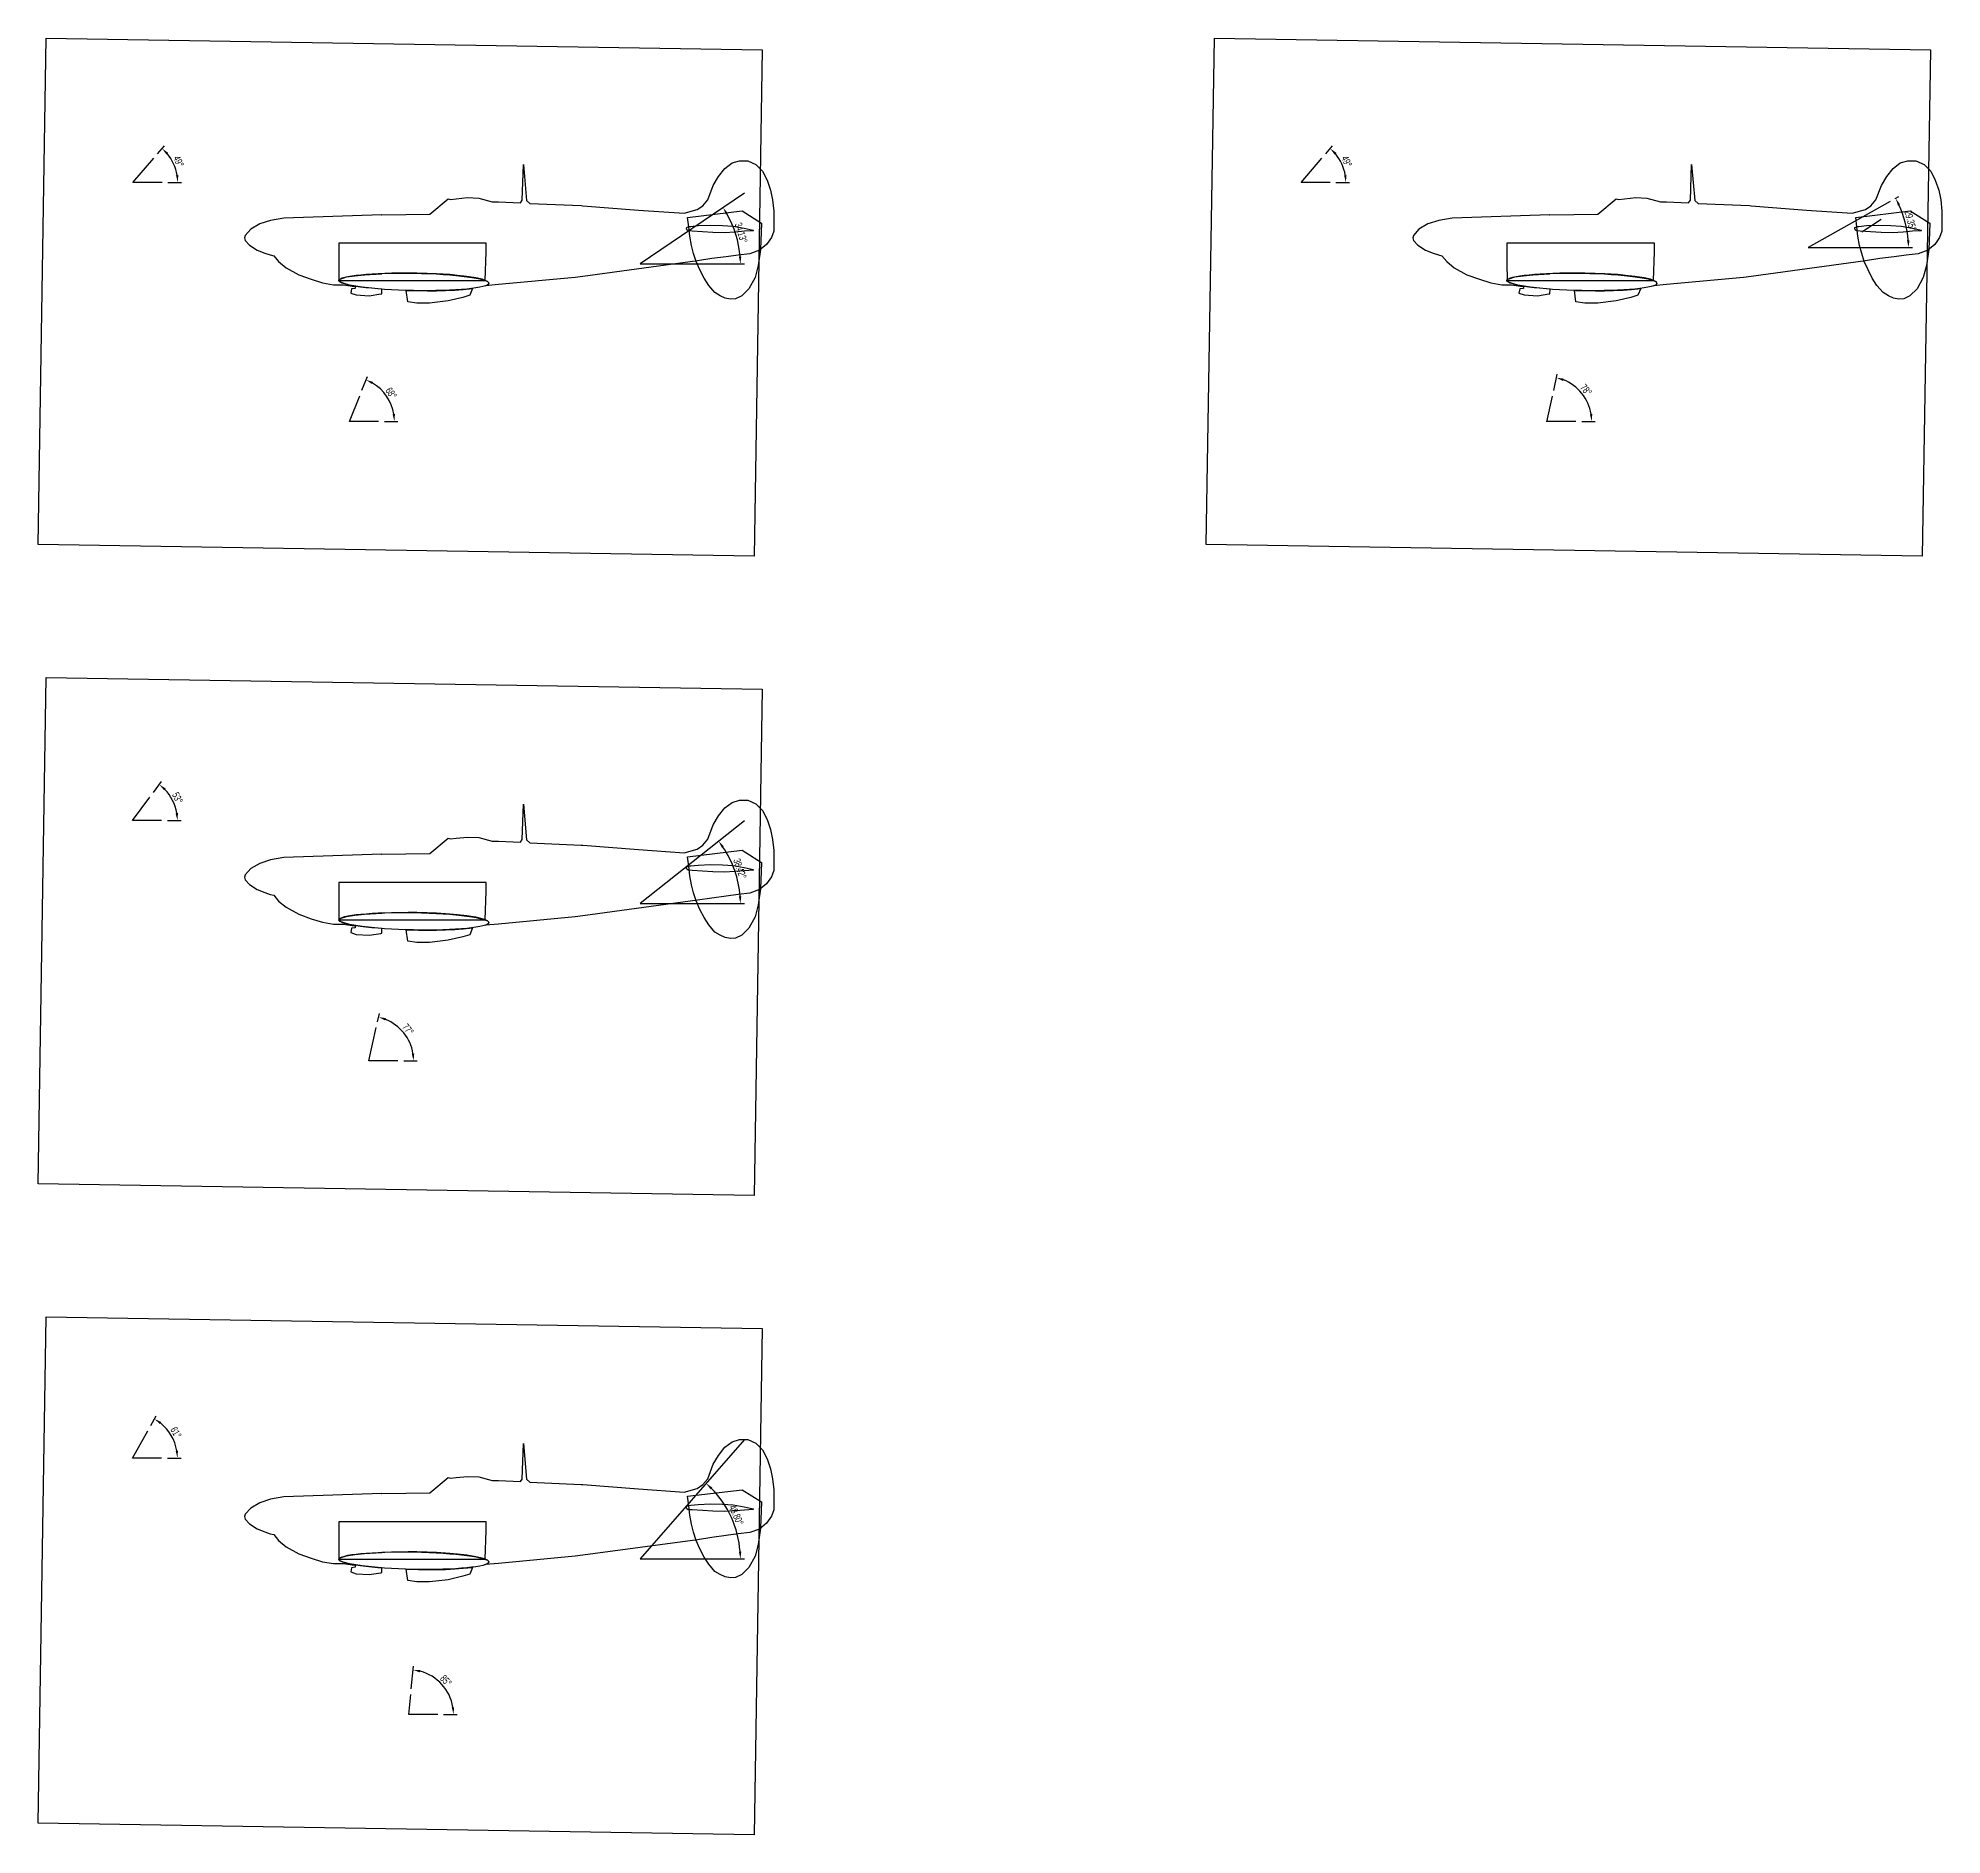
# Model space of a CAD drawing. Header units: centimetres. Extents: x -5325 to 32224, y -11540 to 14619.
# Drawn here: x -5325 to -2053, y -9343 to -6256 of the extents above; entities that cross this region are included whole.
import ezdxf

# ---------------------------------------------------------------- set-up
doc = ezdxf.new("R2010")
doc.units = ezdxf.units.CM
doc.header["$PDMODE"] = 3
doc.header["$PDSIZE"] = -5
doc.layers.get('0').update_dxf_attribs({"color": 10})
doc.styles.get("Standard").update_dxf_attribs({"font": 'ARIALN.TTF', "width": 0.67})
doc.dimstyles.new('ISO-25', dxfattribs={"dimscale": 5, "dimtxt": 2.5, "dimasz": 2.5, "dimexe": 1.25, "dimexo": 2, "dimtad": 1, "dimdsep": 46, "dimtxsty": 'Standard', "dimcen": 2.5, "dimadec": 0, "dimazin": 0, "dimtfac": 1, "dimtmove": 0, "dimatfit": 3, "dimfxl": 1, "dimarcsym": 0})
picture_1 = doc.add_image_def('image16.jpg', size_in_pixel=(2339, 3307))
picture_2 = doc.add_image_def('image17.jpg', size_in_pixel=(2339, 3307))
picture_3 = doc.add_image_def('image18.jpg', size_in_pixel=(2339, 3307))
picture_4 = doc.add_image_def('image33.jpg', size_in_pixel=(2339, 3307))

# ---------------------------------------------------------------- blocks, each defined once
blk = doc.blocks.new('A$C11176508')
at = {"color": 0}
blk.add_lwpolyline([(6314, 2228), (6105, 2233), (5952, 2236), (5796, 2234), (5642, 2231), (5478, 2223), (5335, 2213), (5175, 2197), (5175, 2197), (5223, 2313), (5344, 2348), (5596, 2409), (5914, 2447), (6133, 2447), (6288, 2423)], close=True, dxfattribs=at)
for points in [[(6737, 928), (6737, 928), (8417, 986), (8646, 1027), (8832, 1087), (8988, 1177), (9081, 1285), (9094, 1324), (9082, 1369), (9008, 1450), (8876, 1535), (8743, 1589), (8652, 1619), (8591, 1633), (8508, 1734), (8380, 1842), (8161, 1962), (7946, 2038), (7752, 2099), (7563, 2131), (7393, 2131), (7243, 2154), (7194, 2155), (7192, 2193), (7254, 2203), (7270, 2276), (7178, 2307), (6950, 2322), (6753, 2290), (6735, 2287), (6734, 2205), (6796, 2201), (6913, 2189), (7072, 2171), (7289, 2137), (7401, 2105), (7451, 2084), (7473, 2059), (7453, 2033), (7340, 1997), (7196, 1977), (7031, 1960), (6735, 1943), (6735, 1943), (6735, 1943)], [(1313, 1721), (1313, 1721), (3280, 1990), (3280, 1990)], [(3280, 1990), (3280, 1990), (3411, 2007), (4731, 2129), (4731, 2129)], [(4731, 2129), (4731, 2129), (4954, 2149), (4926, 2137), (4911, 2127), (4901, 2119), (4896, 2107), (4898, 2096), (4906, 2085), (4919, 2075), (4957, 2056), (5009, 2038), (5118, 2014), (5275, 1989), (5437, 1970), (5567, 1958), (5793, 1944), (5956, 1937), (6135, 1932), (6284, 1931), (6564, 1934), (6735, 1943), (6735, 1943)], [(1315, 841), (1315, 841), (1219, 773), (1134, 673), (1039, 424), (947, 273), (840, 133), (716, 39), (587, 0), (447, 2), (307, 64), (193, 178), (114, 334), (55, 505), (20, 674), (0, 865), (0, 1049), (1, 1210), (41, 1317), (124, 1439), (244, 1538), (409, 1598), (614, 1623), (818, 1649), (1067, 1683), (1313, 1721), (1313, 1721)], [(3280, 774), (3280, 774), (2326, 848), (1541, 904), (1315, 841), (1315, 841)], [(4731, 704), (4731, 704), (4353, 721), (4322, 679), (4303, 67), (4247, 684), (4190, 734), (3307, 772), (3280, 774), (3280, 774)], [(6743, 928), (6737, 928), (5910, 916), (5597, 654), (5554, 664), (5455, 655), (5261, 634), (5068, 642), (4838, 704), (4731, 704), (4731, 704)]]:
    blk.add_lwpolyline(points, dxfattribs=at)
blk.add_ellipse((6185, 2082), major_axis=(-1289, 24), ratio=0.116034, dxfattribs=at)
blk = doc.blocks.new('*D619')
at = {"color": 0, "lineweight": -2}
for p, q in [((-4768.2, -6860.9), (-4758.8, -6837)), ((-4729.5, -6914.4), (-4706.2, -6914.4))]:
    blk.add_line(p, q, dxfattribs=at)
blk.add_arc((-4789.3, -6914.4), 76.9, 9.3203, 59.1488, dxfattribs=at)
at = {"color": 0}
for points in [[(-4749, -6846.5), (-4750.8, -6850.2), (-4761.1, -6842.9)], [(-4715.5, -6902.1), (-4711.4, -6901.8), (-4712.4, -6914.4)]]:
    blk.add_solid(points, dxfattribs=at)
at = {"layer": 'Defpoints', "color": 0}
for p in [(-4771.9, -6870.2), (-4718.4, -6884.6), (-4789.3, -6914.4), (-4789.3, -6914.4), (-4739.5, -6914.4)]:
    blk.add_point(p, dxfattribs=at)
at = {"color": 0, "insert": (-4718, -6865.9), "char_height": 12.5, "attachment_point": 5, "rotation": 304.2346}
blk.add_mtext('68%%d', dxfattribs=at)
blk = doc.blocks.new('*D621')
at = {"color": 0, "lineweight": -2}
for p, q in [((-4741.3, -7946.3), (-4738.1, -7931.9)), ((-4696.4, -8013.1), (-4673.1, -8013.1))]:
    blk.add_line(p, q, dxfattribs=at)
blk.add_arc((-4756.3, -8013.1), 76.9, 9.3203, 68.036, dxfattribs=at)
at = {"color": 0}
for points in [[(-4726.9, -7939.7), (-4728.2, -7943.7), (-4739.5, -7938)], [(-4682.5, -8000.8), (-4678.3, -8000.4), (-4679.4, -8013.1)]]:
    blk.add_solid(points, dxfattribs=at)
at = {"layer": 'Defpoints', "color": 0}
for p in [(-4743.5, -7956), (-4687, -7979.6), (-4756.3, -8013.1), (-4756.3, -8013.1), (-4706.4, -8013.1)]:
    blk.add_point(p, dxfattribs=at)
at = {"color": 0, "insert": (-4688.9, -7959.1), "char_height": 12.5, "attachment_point": 5, "rotation": 308.6782}
blk.add_mtext('77%%d', dxfattribs=at)
blk = doc.blocks.new('*D623')
at = {"color": 0, "lineweight": -2}
for p, q in [((-4683.4, -9091.9), (-4679.7, -9053.4)), ((-4627.8, -9136.2), (-4604.5, -9136.2))]:
    blk.add_line(p, q, dxfattribs=at)
blk.add_arc((-4687.7, -9136.2), 76.9, 9.3203, 75.1798, dxfattribs=at)
at = {"color": 0}
for points in [[(-4667.6, -9059.8), (-4668.4, -9063.9), (-4680.3, -9059.6)], [(-4613.9, -9123.9), (-4609.7, -9123.6), (-4610.8, -9136.2)]]:
    blk.add_solid(points, dxfattribs=at)
at = {"layer": 'Defpoints', "color": 0}
for p in [(-4684.4, -9101.9), (-4619.9, -9099.9), (-4687.7, -9136.2), (-4687.7, -9136.2), (-4637.8, -9136.2)]:
    blk.add_point(p, dxfattribs=at)
at = {"color": 0, "insert": (-4623.8, -9078.2), "char_height": 12.5, "attachment_point": 5, "rotation": 312.2501}
blk.add_mtext('85%%d', dxfattribs=at)
blk = doc.blocks.new('*D624')
at = {"color": 0, "lineweight": -2}
for p, q in [((-5131.1, -8639.9), (-5121.6, -8622.9)), ((-5102.3, -8695.5), (-5079, -8695.5))]:
    blk.add_line(p, q, dxfattribs=at)
blk.add_arc((-5162.2, -8695.5), 76.9, 9.3203, 51.4873, dxfattribs=at)
at = {"color": 0}
for points in [[(-5113.1, -8633.6), (-5115.4, -8637.1), (-5124.6, -8628.4)], [(-5088.3, -8683.3), (-5084.2, -8682.9), (-5085.2, -8695.5)]]:
    blk.add_solid(points, dxfattribs=at)
at = {"layer": 'Defpoints', "color": 0}
for p in [(-5136, -8648.7), (-5090, -8668.9), (-5162.2, -8695.5), (-5162.2, -8695.5), (-5112.3, -8695.5)]:
    blk.add_point(p, dxfattribs=at)
at = {"color": 0, "insert": (-5087.7, -8651.9), "char_height": 12.5, "attachment_point": 5, "rotation": 300.4038}
blk.add_mtext('61%%d', dxfattribs=at)
blk = doc.blocks.new('*D625')
at = {"color": 0, "lineweight": -2}
for p, q in [((-5126.4, -7552), (-5112.5, -7533.3)), ((-5102.3, -7600.1), (-5079, -7600.1))]:
    blk.add_line(p, q, dxfattribs=at)
blk.add_arc((-5162.2, -7600.1), 76.9, 9.3203, 44.0195, dxfattribs=at)
at = {"color": 0}
for points in [[(-5105.5, -7545), (-5108.2, -7548.2), (-5116.2, -7538.4)], [(-5088.3, -7587.8), (-5084.2, -7587.4), (-5085.2, -7600.1)]]:
    blk.add_solid(points, dxfattribs=at)
at = {"layer": 'Defpoints', "color": 0}
for p in [(-5132.4, -7560.1), (-5088.9, -7576.6), (-5162.2, -7600.1), (-5162.2, -7600.1), (-5112.3, -7600.1)]:
    blk.add_point(p, dxfattribs=at)
at = {"color": 0, "insert": (-5085, -7561.3), "char_height": 12.5, "attachment_point": 5, "rotation": 296.6699}
blk.add_mtext('53%%d', dxfattribs=at)
blk = doc.blocks.new('*D626')
at = {"color": 0, "lineweight": -2}
for p, q in [((-5119.2, -6454.5), (-5107.4, -6440.7)), ((-5101.7, -6503.8), (-5078.4, -6503.8))]:
    blk.add_line(p, q, dxfattribs=at)
blk.add_arc((-5161.6, -6503.8), 76.9, 9.3203, 40.0632, dxfattribs=at)
at = {"color": 0}
for points in [[(-5101.2, -6452.8), (-5104.2, -6455.8), (-5111.5, -6445.4)], [(-5087.7, -6491.5), (-5083.6, -6491.2), (-5084.6, -6503.8)]]:
    blk.add_solid(points, dxfattribs=at)
at = {"layer": 'Defpoints', "color": 0}
for p in [(-5125.8, -6462), (-5161.6, -6503.8), (-5161.6, -6503.8), (-5111.7, -6503.8), (-5087.8, -6482)]:
    blk.add_point(p, dxfattribs=at)
at = {"color": 0, "insert": (-5083.2, -6467.7), "char_height": 12.5, "attachment_point": 5, "rotation": 294.6918}
blk.add_mtext('49%%d', dxfattribs=at)
blk = doc.blocks.new('*D675')
at = {"color": 0, "lineweight": -2}
for p, q in [((-2720.4, -6861), (-2714.4, -6833.1)), ((-2672.3, -6914.4), (-2648.9, -6914.4))]:
    blk.add_line(p, q, dxfattribs=at)
blk.add_arc((-2732.1, -6914.4), 76.9, 9.3203, 68.3983, dxfattribs=at)
at = {"color": 0}
for points in [[(-2703.1, -6840.9), (-2704.3, -6844.9), (-2715.7, -6839.3)], [(-2658.2, -6902.1), (-2654.1, -6901.8), (-2655.1, -6914.4)]]:
    blk.add_solid(points, dxfattribs=at)
at = {"layer": 'Defpoints', "color": 0}
for p in [(-2722.6, -6870.8), (-2662.9, -6880.8), (-2732.2, -6914.4), (-2732.2, -6915), (-2682.3, -6914.4)]:
    blk.add_point(p, dxfattribs=at)
at = {"color": 0, "insert": (-2664.8, -6860.3), "char_height": 12.5, "attachment_point": 5, "rotation": 308.8593}
blk.add_mtext('78%%d', dxfattribs=at)
blk = doc.blocks.new('*D676')
at = {"color": 0, "lineweight": -2}
for p, q in [((-3112.1, -6454.5), (-3100.2, -6440.7)), ((-3094.5, -6503.8), (-3071.2, -6503.8))]:
    blk.add_line(p, q, dxfattribs=at)
blk.add_arc((-3154.4, -6503.8), 76.9, 9.3203, 40.0632, dxfattribs=at)
at = {"color": 0}
for points in [[(-3094, -6452.8), (-3097, -6455.8), (-3104.3, -6445.4)], [(-3080.5, -6491.5), (-3076.4, -6491.2), (-3077.5, -6503.8)]]:
    blk.add_solid(points, dxfattribs=at)
at = {"layer": 'Defpoints', "color": 0}
for p in [(-3118.6, -6462), (-3154.4, -6503.8), (-3154.4, -6503.8), (-3104.5, -6503.8), (-3080.6, -6482)]:
    blk.add_point(p, dxfattribs=at)
at = {"color": 0, "insert": (-3076, -6467.7), "char_height": 12.5, "attachment_point": 5, "rotation": 294.6918}
blk.add_mtext('49%%d', dxfattribs=at)
blk = doc.blocks.new('*D707')
at = {"color": 0, "lineweight": -2}
blk.add_arc((-4290.4, -6643.9), 172.4, 4.1542, 29.9787, dxfattribs=at)
at = {"color": 0}
for points in [[(-4139.2, -6556.6), (-4142.7, -6558.8), (-4147.6, -6547.1)], [(-4120.4, -6631.5), (-4116.3, -6631.3), (-4117.9, -6643.9)]]:
    blk.add_solid(points, dxfattribs=at)
at = {"layer": 'Defpoints', "color": 0}
for p in [(-4110.8, -6522.2), (-4121.3, -6609.9), (-4290.4, -6643.9), (-4290.4, -6643.9), (-4110.8, -6643.9)]:
    blk.add_point(p, dxfattribs=at)
at = {"color": 0, "insert": (-4116.5, -6590.5), "char_height": 12.5, "attachment_point": 5, "rotation": 287.0664}
blk.add_mtext('34.13%%d', dxfattribs=at)
blk = doc.blocks.new('*D708')
at = {"color": 0, "lineweight": -2}
blk.add_arc((-4290.4, -7742.9), 172.4, 4.1542, 34.2677, dxfattribs=at)
at = {"color": 0}
for points in [[(-4146.2, -7644.6), (-4149.5, -7647.1), (-4155.3, -7635.8)], [(-4120.4, -7730.5), (-4116.3, -7730.3), (-4117.9, -7742.9)]]:
    blk.add_solid(points, dxfattribs=at)
at = {"layer": 'Defpoints', "color": 0}
for p in [(-4110.8, -7600.5), (-4122.2, -7704.7), (-4290.4, -7742.9), (-4290.4, -7742.9), (-4110.8, -7742.9)]:
    blk.add_point(p, dxfattribs=at)
at = {"color": 0, "insert": (-4118.7, -7683.1), "char_height": 12.5, "attachment_point": 5, "rotation": 289.211}
blk.add_mtext('38.42%%d', dxfattribs=at)
blk = doc.blocks.new('*D709')
at = {"color": 0, "lineweight": -2}
blk.add_line((-2133.7, -6531.5), (-2127.4, -6528), dxfattribs=at)
blk.add_arc((-2283.2, -6615.6), 172.4, 4.1542, 25.1938, dxfattribs=at)
at = {"color": 0}
for points in [[(-2125.3, -6541.2), (-2129, -6543.1), (-2132.9, -6531.1)], [(-2113.3, -6603.2), (-2109.1, -6603), (-2110.7, -6615.6)]]:
    blk.add_solid(points, dxfattribs=at)
at = {"layer": 'Defpoints', "color": 0}
for p in [(-2142.4, -6536.4), (-2113.2, -6586.3), (-2283.2, -6615.6), (-2283.2, -6615.6), (-2103.6, -6615.6)]:
    blk.add_point(p, dxfattribs=at)
at = {"color": 0, "insert": (-2107.3, -6569.5), "char_height": 12.5, "attachment_point": 5, "rotation": 284.674}
blk.add_mtext('29.35%%d', dxfattribs=at)
blk = doc.blocks.new('*D710')
at = {"color": 0, "lineweight": -2}
blk.add_arc((-4290.4, -8868.9), 172.4, 4.1542, 44.6482, dxfattribs=at)
at = {"color": 0}
for points in [[(-4166.2, -8746.2), (-4169.1, -8749.3), (-4176.8, -8739.2)], [(-4120.4, -8856.5), (-4116.3, -8856.4), (-4117.9, -8868.9)]]:
    blk.add_solid(points, dxfattribs=at)
at = {"layer": 'Defpoints', "color": 0}
for p in [(-4110.8, -8663.8), (-4124.8, -8820.6), (-4290.4, -8868.9), (-4290.4, -8868.9), (-4110.8, -8868.9)]:
    blk.add_point(p, dxfattribs=at)
at = {"color": 0, "insert": (-4124.8, -8793.8), "char_height": 12.5, "attachment_point": 5, "rotation": 294.4012}
blk.add_mtext('48.80%%d', dxfattribs=at)

msp = doc.modelspace()

# ---------------------------------------------------------------- linework, layer by layer
at = {"color": 1}
for p, q in [((-5161.567, -6503.799), (-5125.755, -6462.041)), ((-3154.382, -6503.799), (-3118.57, -6462.041)), ((-5111.691, -6503.799), (-5161.567, -6503.799)), ((-3104.506, -6503.799), (-3154.382, -6503.799)), ((-4110.796, -6522.158), (-4290.352, -6643.877)), ((-2142.442, -6536.447), (-2283.167, -6615.574)), ((-2157.617, -6567.556), (-2191.158, -6589.032)), ((-2283.167, -6615.574), (-2103.611, -6615.574)), ((-4290.352, -6643.877), (-4110.796, -6643.877)), ((-4789.341, -6914.421), (-4771.895, -6870.202)), ((-2732.18, -6915.019), (-2722.554, -6870.8)), ((-4739.466, -6914.421), (-4789.341, -6914.421)), ((-2682.305, -6914.421), (-2732.18, -6914.421)), ((-5162.163, -7600.07), (-5132.39, -7560.068)), ((-5112.287, -7600.07), (-5162.163, -7600.07)), ((-4110.796, -7600.488), (-4290.352, -7742.914)), ((-4290.352, -7742.914), (-4110.796, -7742.914)), ((-4756.312, -8013.078), (-4743.512, -7956.022)), ((-4706.436, -8013.078), (-4756.312, -8013.078)), ((-5162.163, -8695.541), (-5135.98, -8648.677)), ((-4110.796, -8663.825), (-4290.352, -8868.948)), ((-5112.287, -8695.541), (-5162.163, -8695.541)), ((-4290.352, -8868.948), (-4110.796, -8868.948)), ((-4687.687, -9136.203), (-4684.382, -9101.882)), ((-4637.811, -9136.203), (-4687.687, -9136.203))]:
    msp.add_line(p, q, dxfattribs=at)
for points in [[(-4208.592, -6563.783), (-4114.948, -6552.641), (-4081.505, -6573.539), (-4083.205, -6618.854), (-4087.222, -6646.538), (-4092.654, -6666.921), (-4103.161, -6686.562), (-4115.367, -6698.626), (-4126.029, -6703.575), (-4134.682, -6704.193), (-4143.845, -6702.333), (-4152.344, -6698.466), (-4161.614, -6693.053), (-4172.066, -6680.627), (-4180.241, -6668.353), (-4187.443, -6654.131), (-4194.061, -6639.713), (-4198.343, -6625.881), (-4201.854, -6611.965), (-4204.814, -6596.34), (-4206.647, -6580.132), (-4208.592, -6563.783)], [(-2201.408, -6563.783), (-2107.763, -6552.641), (-2074.32, -6573.539), (-2076.02, -6618.854), (-2080.038, -6646.538), (-2085.469, -6666.921), (-2095.976, -6686.562), (-2108.183, -6698.626), (-2118.844, -6703.575), (-2127.497, -6704.193), (-2136.66, -6702.333), (-2145.159, -6698.466), (-2154.43, -6693.053), (-2164.881, -6680.627), (-2173.056, -6668.353), (-2180.258, -6654.131), (-2186.876, -6639.713), (-2191.158, -6625.881), (-2194.669, -6611.965), (-2197.63, -6596.34), (-2199.462, -6580.132), (-2201.408, -6563.783)], [(-4808.011, -6608.009), (-4808.086, -6641.968), (-4807.768, -6672.263), (-4556.169, -6672.263), (-4554.541, -6622.991), (-4554.414, -6608.009)], [(-2800.826, -6608.009), (-2800.901, -6641.968), (-2800.584, -6672.263), (-2548.984, -6672.263), (-2547.357, -6622.991), (-2547.229, -6608.009)], [(-4208.592, -7662.439), (-4114.948, -7651.297), (-4081.505, -7672.196), (-4083.205, -7717.511), (-4087.222, -7745.194), (-4092.654, -7765.577), (-4103.161, -7785.219), (-4115.367, -7797.282), (-4126.029, -7802.231), (-4134.682, -7802.85), (-4143.845, -7800.989), (-4152.344, -7797.123), (-4161.614, -7791.71), (-4172.066, -7779.284), (-4180.241, -7767.009), (-4187.443, -7752.787), (-4194.061, -7738.37), (-4198.343, -7724.537), (-4201.854, -7710.622), (-4204.814, -7694.997), (-4206.647, -7678.788), (-4208.592, -7662.439)], [(-4808.011, -7706.665), (-4808.086, -7740.625), (-4807.768, -7770.919), (-4556.169, -7770.919), (-4554.541, -7721.647), (-4554.414, -7706.665)], [(-4208.592, -8761.096), (-4114.948, -8749.954), (-4081.505, -8770.852), (-4083.205, -8816.167), (-4087.222, -8843.851), (-4092.654, -8864.234), (-4103.161, -8883.875), (-4115.367, -8895.939), (-4126.029, -8900.888), (-4134.682, -8901.506), (-4143.845, -8899.646), (-4152.344, -8895.779), (-4161.614, -8890.366), (-4172.066, -8877.94), (-4180.241, -8865.666), (-4187.443, -8851.444), (-4194.061, -8837.026), (-4198.343, -8823.194), (-4201.854, -8809.278), (-4204.814, -8793.653), (-4206.647, -8777.445), (-4208.592, -8761.096)], [(-4808.011, -8805.322), (-4808.086, -8839.281), (-4807.768, -8869.576), (-4556.169, -8869.576), (-4554.541, -8820.304), (-4554.414, -8805.322)]]:
    msp.add_lwpolyline(points, close=True, dxfattribs=at)
for points in [[(-4096.114, -6586.648), (-4110.8, -6587.74), (-4127.011, -6589.09), (-4145.587, -6590.103), (-4165.008, -6589.597), (-4183.246, -6588.584), (-4200.738, -6587.456), (-4207.569, -6587.004), (-4209.806, -6585.266), (-4210.386, -6583.527), (-4210.137, -6581.291), (-4208.646, -6580.381), (-4206.574, -6579.553), (-4203.26, -6579.222), (-4190.252, -6577.98), (-4169.041, -6577.152), (-4148.57, -6577.721), (-4130.284, -6578.886), (-4111.26, -6582.193), (-4096.143, -6585.585), (-4095.572, -6586.19), (-4096.114, -6586.648)], [(-2088.929, -6586.648), (-2103.615, -6587.74), (-2119.827, -6589.09), (-2138.402, -6590.103), (-2157.823, -6589.597), (-2176.061, -6588.584), (-2193.553, -6587.456), (-2200.384, -6587.004), (-2202.621, -6585.266), (-2203.201, -6583.527), (-2202.952, -6581.291), (-2201.461, -6580.381), (-2199.39, -6579.553), (-2196.075, -6579.222), (-2183.067, -6577.98), (-2161.856, -6577.152), (-2141.385, -6577.721), (-2123.099, -6578.886), (-2104.075, -6582.193), (-2088.958, -6585.585), (-2088.387, -6586.19), (-2088.929, -6586.648)], [(-4096.114, -7685.304), (-4110.8, -7686.397), (-4127.011, -7687.747), (-4145.587, -7688.759), (-4165.008, -7688.253), (-4183.246, -7687.241), (-4200.738, -7686.113), (-4207.569, -7685.661), (-4209.806, -7683.922), (-4210.386, -7682.183), (-4210.137, -7679.948), (-4208.646, -7679.037), (-4206.574, -7678.209), (-4203.26, -7677.878), (-4190.252, -7676.636), (-4169.041, -7675.808), (-4148.57, -7676.377), (-4130.284, -7677.542), (-4111.26, -7680.849), (-4096.143, -7684.242), (-4095.572, -7684.847), (-4096.114, -7685.304)], [(-4096.114, -8783.961), (-4110.8, -8785.053), (-4127.011, -8786.403), (-4145.587, -8787.416), (-4165.008, -8786.91), (-4183.246, -8785.897), (-4200.738, -8784.769), (-4207.569, -8784.317), (-4209.806, -8782.579), (-4210.386, -8780.84), (-4210.137, -8778.604), (-4208.646, -8777.694), (-4206.574, -8776.866), (-4203.26, -8776.535), (-4190.252, -8775.293), (-4169.041, -8774.465), (-4148.57, -8775.034), (-4130.284, -8776.199), (-4111.26, -8779.506), (-4096.143, -8782.898), (-4095.572, -8783.503), (-4096.114, -8783.961)]]:
    msp.add_lwpolyline(points, dxfattribs=at)

# ---------------------------------------------------------------- block references
at = {"color": 1, "xscale": 0.0999999999994543, "yscale": 0.09999999999990905, "zscale": 0.1, "rotation": 180}
for p in [(-4060.508, -6466.41), (-2053.323, -6466.41), (-4060.508, -7565.067), (-4060.508, -8663.723)]:
    msp.add_blockref('A$C11176508', p, dxfattribs=at)

# ---------------------------------------------------------------- dimensions: what is measured, and where the dimension line sits
at = {"color": 1}
for base, line1, line2, picture, middle in [((-5087.793, -6482.001), ((-5161.567, -6503.799), (-5125.755, -6462.041)), ((-5111.691, -6503.799), (-5161.567, -6503.799)), '*D626', (-5083.155, -6467.748)), ((-3080.608, -6482.001), ((-3154.382, -6503.799), (-3118.57, -6462.041)), ((-3104.506, -6503.799), (-3154.382, -6503.799)), '*D676', (-3075.97, -6467.748)), ((-2662.853, -6880.812), ((-2732.18, -6915.019), (-2722.554, -6870.8)), ((-2682.305, -6914.421), (-2732.18, -6914.421)), '*D675', (-2664.848, -6860.274)), ((-4718.437, -6884.582), ((-4789.341, -6914.421), (-4771.895, -6870.202)), ((-4739.466, -6914.421), (-4789.341, -6914.421)), '*D619', (-4717.992, -6865.869)), ((-5088.91, -7576.579), ((-5162.163, -7600.07), (-5132.39, -7560.068)), ((-5112.287, -7600.07), (-5162.163, -7600.07)), '*D625', (-5085.043, -7561.333)), ((-4687.044, -7979.614), ((-4756.312, -8013.078), (-4743.512, -7956.022)), ((-4706.436, -8013.078), (-4756.312, -8013.078)), '*D621', (-4688.938, -7959.144)), ((-5089.999, -8668.891), ((-5162.163, -8695.541), (-5135.98, -8648.677)), ((-5112.287, -8695.541), (-5162.163, -8695.541)), '*D624', (-5087.729, -8651.864)), ((-4619.8692, -9099.8901), ((-4687.6866, -9136.2028), (-4684.382, -9101.8823)), ((-4637.8109, -9136.2028), (-4687.6866, -9136.2028)), '*D623', (-4623.8042, -9078.1759))]:
    dim = msp.add_angular_dim_2l(base=base, line1=line1, line2=line2, dimstyle='ISO-25', dxfattribs=at)
    dim.commit()
    dim.dimension.update_dxf_attribs({"geometry": picture, "text_midpoint": middle})
at = {"color": 3}
for base, line1, line2, picture, middle in [((-4121.299, -6609.858), ((-4290.352, -6643.877), (-4110.796, -6643.877)), ((-4110.796, -6522.158), (-4290.352, -6643.877)), '*D707', (-4116.542, -6590.517)), ((-2113.233, -6586.274), ((-2283.167, -6615.574), (-2103.611, -6615.574)), ((-2142.442, -6536.447), (-2283.167, -6615.574)), '*D709', (-2107.281, -6569.516)), ((-4122.201, -7704.688), ((-4290.352, -7742.914), (-4110.796, -7742.914)), ((-4110.796, -7600.488), (-4290.352, -7742.914)), '*D708', (-4118.66, -7683.088)), ((-4124.814, -8820.643), ((-4290.352, -8868.948), (-4110.796, -8868.948)), ((-4110.796, -8663.825), (-4290.352, -8868.948)), '*D710', (-4124.776, -8793.835))]:
    dim = msp.add_angular_dim_2l(base=base, line1=line1, line2=line2, dimstyle='ISO-25', override={"dimadec": 2}, dxfattribs=at)
    dim.commit()
    dim.dimension.update_dxf_attribs({"geometry": picture, "text_midpoint": middle})

# ---------------------------------------------------------------- pictures from other files: only their frames are drawn
image = msp.add_image(picture_1, insert=(-5310.505, -6255.696), size_in_units=(870.275, 1230.44), rotation=-90.93, dxfattribs=at)
image.dxf.flags = 7
image = msp.add_image(picture_4, insert=(-3303.32, -6255.696), size_in_units=(870.275, 1230.44), rotation=-90.93, dxfattribs=at)
image.dxf.flags = 7
image = msp.add_image(picture_2, insert=(-5310.505, -7354.353), size_in_units=(870.275, 1230.44), rotation=-90.93, dxfattribs=at)
image.dxf.flags = 7
image = msp.add_image(picture_3, insert=(-5310.505, -8453.009), size_in_units=(870.275, 1230.44), rotation=-90.93, dxfattribs=at)
image.dxf.flags = 7

doc.saveas('drawing.dxf')
